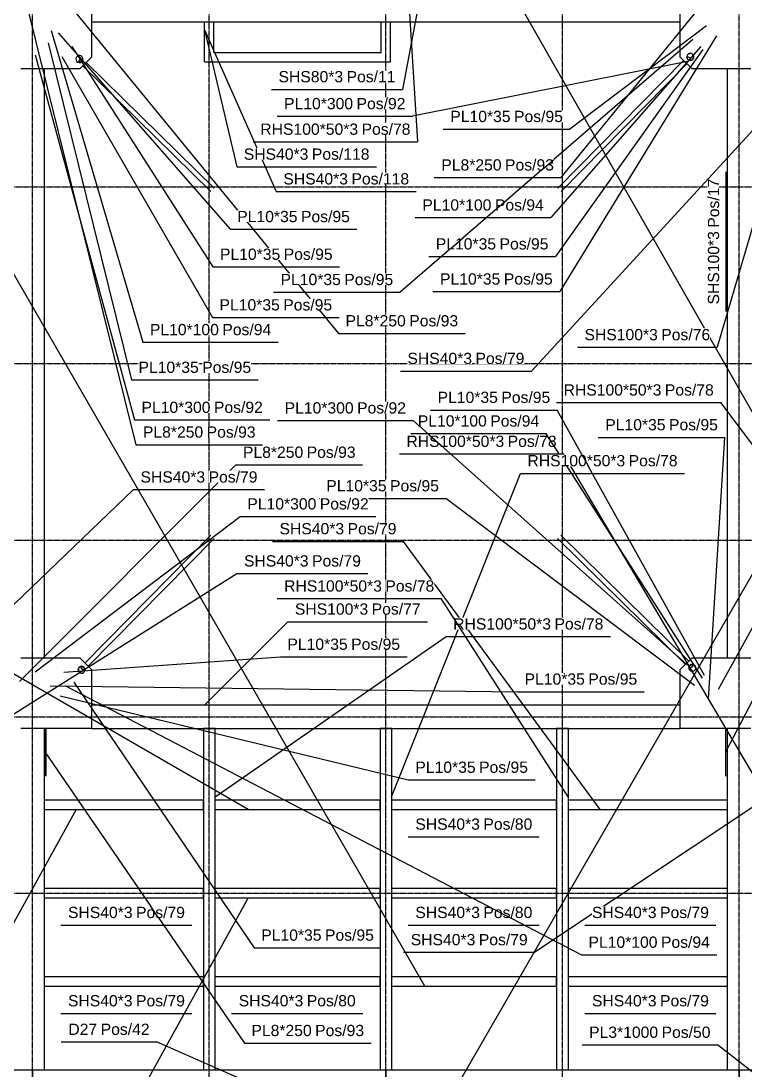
# Model space of a CAD drawing. Header units: millimetres. Extents: x -57554 to 16546, y 2142 to 98430.
# Drawn here: x -1984 to 1090, y 60922 to 65376 of the extents above; entities that cross this region are included whole.
import ezdxf

# ---------------------------------------------------------------- set-up
doc = ezdxf.new("R2010")
doc.units = ezdxf.units.MM
doc.linetypes.add('DXK_LINE_DOT3', pattern=[5.9187, 2.979, -0.9799, 0.9799, -0.9799])
doc.layers.add('S-Z2-A_TEXTUAL_ANNOTATION', color=7, linetype='Continuous')
doc.styles.add('Arial', font='ARIAL.TTF', dxfattribs={"height": 0.2})

msp = doc.modelspace()

# ---------------------------------------------------------------- linework, layer by layer
at = {"color": 1, "linetype": 'DXK_LINE_DOT3'}
for p, q in [((-1934.8, 57422.3), (-1934.8, 70422.3)), ((-1184.8, 57422.3), (-1184.8, 70422.3)), ((-434.8, 57422.3), (-434.8, 70422.3)), ((315.2, 57422.3), (315.2, 70422.3)), ((1065.2, 57422.3), (1065.2, 70422.3)), ((-6934.8, 64672.3), (15065.2, 64672.3)), ((-6934.8, 63922.3), (15065.2, 63922.3)), ((-6934.8, 63172.3), (15065.2, 63172.3)), ((-6934.8, 62422.3), (15065.2, 62422.3)), ((-6934.8, 61672.3), (15065.2, 61672.3)), ((-6934.8, 60922.3), (15065.2, 60922.3))]:
    msp.add_line(p, q, dxfattribs=at)
at = {"color": 2, "linetype": 'Continuous'}
for p, q in [((-1684.8, 65472.3), (-1684.8, 65222.3)), ((815.2, 65222.3), (815.2, 65472.3)), ((-1684.8, 65372.3), (815.2, 65372.3)), ((-1204.8, 65202.3), (-1204.8, 65372.3)), ((-1164.8, 65242.3), (-1164.8, 65372.3)), ((-454.8, 65242.3), (-454.8, 65372.3)), ((-414.8, 65202.3), (-414.8, 65372.3)), ((-1750.2, 65212.4), (-1748.3, 65210.6)), ((-1738.7, 65229), (-1734.5, 65225.1)), ((-1737.1, 65205.9), (-1733.3, 65212.1)), ((-1684.8, 65222.3), (-1734.8, 65172.3)), ((-1733.3, 65212.1), (-1727.2, 65216)), ((-1727.2, 65216), (-1722.4, 65215.4)), ((-1722.1, 65210.2), (-1725.6, 65204.5)), ((-1722.4, 65215.4), (-1721.8, 65211.1)), ((-1722.4, 65215.4), (-1721.1, 65214.1)), ((-1164.8, 65242.3), (-454.8, 65242.3)), ((294.7, 64665.6), (828.9, 65208.5)), ((865.2, 65172.3), (815.2, 65222.3)), ((842.8, 65222.7), (844, 65223.9)), ((843.6, 65219.9), (844, 65223.9)), ((844, 65223.9), (848.8, 65224.6)), ((847.4, 65213.1), (844, 65218.4)), ((853, 65209.6), (847.4, 65213.1)), ((848.8, 65224.6), (854.9, 65220.7)), ((853.4, 65235.7), (855.3, 65237.7)), ((858.3, 65209.9), (854, 65209.3)), ((854.9, 65220.7), (858.9, 65214.6)), ((856.9, 65208.5), (858.3, 65209.9)), ((858.9, 65214.6), (858.3, 65209.9)), ((867.9, 65221.9), (871.9, 65226.1)), ((-1734.8, 65172.3), (-1984.8, 65172.3)), ((-1884.8, 62672.3), (-1884.8, 65172.3)), ((-1736.5, 65201.2), (-1737.1, 65205.9)), ((-1732.5, 65200.7), (-1736.5, 65201.2)), ((-1736.5, 65201.2), (-1735.2, 65200)), ((-1725.6, 65204.5), (-1730.9, 65201.1)), ((-1721.1, 65186.1), (-1178.2, 64651.9)), ((-1706.9, 65200.2), (-1164.1, 64666.1)), ((-1204.8, 65202.3), (-414.8, 65202.3)), ((309, 64651.6), (843.1, 65194.4)), ((1115.2, 65172.3), (865.2, 65172.3)), ((1015.2, 62672.3), (1015.2, 65172.3)), ((-1712.7, 62650.2), (-1178.7, 63193)), ((-1698.6, 62636.1), (-1164.4, 63179)), ((294.5, 63178.5), (837.3, 62644.4)), ((308.5, 63192.7), (851.4, 62658.5)), ((-1984.8, 62672.3), (-1734.8, 62672.3)), ((-1734.8, 62672.3), (-1684.8, 62622.3)), ((815.2, 62622.3), (865.2, 62672.3)), ((865.2, 62672.3), (1115.2, 62672.3)), ((-1728.6, 62629.9), (-1728, 62634.7)), ((-1724.6, 62623.9), (-1728.6, 62629.9)), ((-1728, 62634.7), (-1726.6, 62636.1)), ((-1728, 62634.7), (-1723.7, 62635.3)), ((-1722.7, 62635), (-1717.1, 62631.5)), ((-1717.1, 62631.5), (-1713.7, 62626.2)), ((851.4, 62630.5), (852.7, 62629.2)), ((852.7, 62629.2), (852.2, 62633.5)), ((852.4, 62634.4), (855.9, 62640)), ((857.5, 62628.6), (852.7, 62629.2)), ((855.9, 62640), (861.2, 62643.5)), ((863.6, 62632.5), (857.5, 62628.6)), ((862.8, 62643.9), (866.8, 62643.4)), ((867.4, 62638.7), (863.6, 62632.5)), ((865.5, 62644.6), (866.8, 62643.4)), ((866.8, 62643.4), (867.4, 62638.7)), ((878.6, 62634), (880.5, 62632.2)), ((-1741.6, 62618.5), (-1737.6, 62622.6)), ((-1725, 62606.9), (-1723.1, 62608.9)), ((-1718.5, 62620), (-1724.6, 62623.9)), ((-1713.7, 62620.7), (-1718.5, 62620)), ((-1713.3, 62624.7), (-1713.7, 62620.7)), ((-1713.7, 62620.7), (-1712.5, 62621.9)), ((-1684.8, 62622.3), (-1684.8, 62372.3)), ((815.2, 62372.3), (815.2, 62622.3)), ((864.8, 62619.5), (869, 62615.6)), ((-1684.8, 62472.3), (815.2, 62472.3)), ((-1684.8, 62372.3), (-1984.8, 62372.3)), ((-1884.8, 60922.3), (-1884.8, 62372.3)), ((-1884.8, 62372.3), (-1884.8, 62172.3)), ((-1876.8, 62172.3), (-1876.8, 62372.3)), ((-1684.8, 62372.3), (815.2, 62372.3)), ((-1159.8, 62372.3), (-1209.8, 62372.3)), ((-1209.8, 62372.3), (-1209.8, 60922.3)), ((-1159.8, 60922.3), (-1159.8, 62372.3)), ((-409.8, 62372.3), (-459.8, 62372.3)), ((-459.8, 62372.3), (-459.8, 60922.3)), ((-409.8, 60922.3), (-409.8, 62372.3)), ((340.2, 62372.3), (290.2, 62372.3)), ((290.2, 62372.3), (290.2, 60922.3)), ((340.2, 60922.3), (340.2, 62372.3)), ((1115.2, 62372.3), (815.2, 62372.3)), ((1007.2, 62372.3), (1007.2, 62172.3)), ((1015.2, 60922.3), (1015.2, 62372.3)), ((1015.2, 62172.3), (1015.2, 62372.3)), ((-1884.8, 62172.3), (-1876.8, 62172.3)), ((1007.2, 62172.3), (1015.2, 62172.3)), ((-1209.8, 62067.3), (-1884.8, 62067.3)), ((-1884.8, 62027.3), (-1884.8, 62067.3)), ((-1209.8, 62027.3), (-1209.8, 62067.3)), ((-459.8, 62067.3), (-1159.8, 62067.3)), ((-1159.8, 62027.3), (-1159.8, 62067.3)), ((-459.8, 62027.3), (-459.8, 62067.3)), ((290.2, 62067.3), (-409.8, 62067.3)), ((-409.8, 62027.3), (-409.8, 62067.3)), ((290.2, 62027.3), (290.2, 62067.3)), ((1015.2, 62067.3), (340.2, 62067.3)), ((340.2, 62027.3), (340.2, 62067.3)), ((1015.2, 62027.3), (1015.2, 62067.3)), ((-1209.8, 62027.3), (-1884.8, 62027.3)), ((-459.8, 62027.3), (-1159.8, 62027.3)), ((290.2, 62027.3), (-409.8, 62027.3)), ((1015.2, 62027.3), (340.2, 62027.3)), ((-1209.8, 61692.3), (-1884.8, 61692.3)), ((-1884.8, 61652.3), (-1884.8, 61692.3)), ((-1209.8, 61652.3), (-1209.8, 61692.3)), ((-459.8, 61692.3), (-1159.8, 61692.3)), ((-1159.8, 61652.3), (-1159.8, 61692.3)), ((-459.8, 61652.3), (-459.8, 61692.3)), ((290.2, 61692.3), (-409.8, 61692.3)), ((-409.8, 61652.3), (-409.8, 61692.3)), ((290.2, 61652.3), (290.2, 61692.3)), ((1015.2, 61692.3), (340.2, 61692.3)), ((340.2, 61652.3), (340.2, 61692.3)), ((1015.2, 61652.3), (1015.2, 61692.3)), ((-1209.8, 61652.3), (-1884.8, 61652.3)), ((-459.8, 61652.3), (-1159.8, 61652.3)), ((290.2, 61652.3), (-409.8, 61652.3)), ((1015.2, 61652.3), (340.2, 61652.3)), ((-1209.8, 61317.3), (-1884.8, 61317.3)), ((-1884.8, 61277.3), (-1884.8, 61317.3)), ((-1209.8, 61277.3), (-1209.8, 61317.3)), ((-459.8, 61317.3), (-1159.8, 61317.3)), ((-1159.8, 61277.3), (-1159.8, 61317.3)), ((-459.8, 61277.3), (-459.8, 61317.3)), ((290.2, 61317.3), (-409.8, 61317.3)), ((-409.8, 61277.3), (-409.8, 61317.3)), ((290.2, 61277.3), (290.2, 61317.3)), ((1015.2, 61317.3), (340.2, 61317.3)), ((340.2, 61277.3), (340.2, 61317.3)), ((1015.2, 61277.3), (1015.2, 61317.3)), ((-1209.8, 61277.3), (-1884.8, 61277.3)), ((-459.8, 61277.3), (-1159.8, 61277.3)), ((290.2, 61277.3), (-409.8, 61277.3)), ((1015.2, 61277.3), (340.2, 61277.3)), ((-3434.8, 60922.3), (-1934.8, 60922.3)), ((-1934.8, 60922.3), (-1934.8, 59922.3)), ((-1934.8, 60922.3), (-434.8, 60922.3)), ((-1934.8, 59922.3), (-1934.8, 60922.3)), ((-434.8, 60922.3), (-434.8, 59922.3)), ((-434.8, 60922.3), (1065.2, 60922.3)), ((-434.8, 59922.3), (-434.8, 60922.3)), ((1065.2, 60922.3), (1065.2, 59922.3)), ((1065.2, 60922.3), (2565.2, 60922.3)), ((1065.2, 59922.3), (1065.2, 60922.3))]:
    msp.add_line(p, q, dxfattribs=at)
for centre, start, end in [((-1735.9, 65214.8), 60, 240), ((-1735.9, 65214.8), 240, 60), ((857.6, 65223.3), 150, 330), ((857.6, 65223.3), 330, 150), ((-1727.3, 62621.3), 150, 330), ((-1727.3, 62621.3), 330, 150), ((866.2, 62629.8), 60, 240), ((866.2, 62629.8), 240, 60)]:
    msp.add_arc(centre, 15, start, end, dxfattribs=at)
at = {"layer": 'S-Z2-A_TEXTUAL_ANNOTATION'}
for p, q in [((28.6, 67184.4), (-364.2, 65085.9)), ((-1883, 65572), (-636.2, 64049.4)), ((1405.4, 65471.8), (972, 63990.6)), ((926.6, 65356), (346.8, 64917)), ((-1856.2, 65335.6), (-1466.9, 64012)), ((-1826.1, 65326.2), (-1096, 64492)), ((-1204.4, 65338), (-900.2, 64652)), ((-1204.4, 65338), (-1068.2, 64757)), ((-1868.5, 65283.7), (-1515.3, 63852)), ((-1767.8, 65267.8), (-1169.3, 64332)), ((-1810.2, 65225.4), (-1171.2, 64117)), ((846.3, 65203.5), (-321.9, 64971.5)), ((-920.8, 65085.9), (-364.2, 65085.9)), ((-897.1, 64971.5), (-321.9, 64971.5)), ((-191.3, 64917), (346.8, 64917)), ((-998.1, 64863), (-300.7, 64863)), ((-1068.2, 64757), (-474.5, 64757)), ((1010.2, 64142.3), (1010.2, 64735.9)), ((-229.5, 64711.2), (308.6, 64711.2)), ((-900.2, 64652), (-306.5, 64652)), ((-309.8, 64541.1), (265.4, 64541.1)), ((-1096, 64492), (-557.9, 64492)), ((-252.9, 64375.9), (285.2, 64375.9)), ((-1169.3, 64332), (-631.1, 64332)), ((-912.1, 64224.7), (-373.9, 64224.7)), ((-234.8, 64227), (303.4, 64227)), ((-1171.2, 64117), (-633.1, 64117)), ((-1466.9, 64012), (-891.7, 64012)), ((-636.2, 64049.4), (-98.1, 64049.4)), ((378.4, 63990.6), (972, 63990.6)), ((-373.4, 63889.6), (183.2, 63889.6)), ((-1515.3, 63852), (-977.2, 63852)), ((289.8, 63755.8), (987.2, 63755.8)), ((1009, 62272.5), (1778.7, 63758.3)), ((-1502.6, 63682), (-927.4, 63682)), ((466.7, 63608), (1004.8, 63608)), ((934.6, 62496.6), (1004.8, 63608)), ((-377.6, 63537.7), (319.9, 63537.7)), ((1408.4, 61696.8), (319.9, 63537.7)), ((-1991, 62572), (-1071.7, 63491.3)), ((-1071.7, 63491.3), (-533.6, 63491.3)), ((136.2, 63455.4), (833.6, 63455.4)), ((-2704.4, 62237), (-1506.8, 63386.3)), ((-1506.8, 63386.3), (-950.2, 63386.3)), ((-717.9, 63348.9), (-179.7, 63348.9)), ((876.3, 62555), (-179.7, 63348.9)), ((-1053.2, 63272.1), (-478, 63272.1)), ((-916.6, 63166.5), (-360, 63166.5)), ((475.4, 62027.8), (-360, 63166.5)), ((-2329.4, 62237), (-1067.5, 63029.9)), ((-1067.5, 63029.9), (-510.9, 63029.9)), ((-1204.8, 62471.8), (-851.2, 62825.4)), ((-851.2, 62825.4), (-257.6, 62825.4)), ((-1160.3, 62082), (-179, 62762.3)), ((-179, 62762.3), (518.4, 62762.3)), ((-1802.2, 62611.2), (-883, 62676.1)), ((-883, 62676.1), (-344.8, 62676.1)), ((-1860.5, 62552.9), (124.1, 62528.2)), ((-1759.8, 62568.8), (-994, 61441.1)), ((-1818.1, 62510.4), (-339.7, 62153.8)), ((124.1, 62528.2), (662.3, 62528.2)), ((-339.7, 62153.8), (198.4, 62153.8)), ((-339.8, 61912.3), (216.7, 61912.3)), ((-1814.8, 61537.3), (-1258.3, 61537.3)), ((-339.8, 61537.3), (216.7, 61537.3)), ((410.2, 61537.3), (966.7, 61537.3)), ((-994, 61441.1), (-455.9, 61441.1)), ((-359.4, 61421.8), (197.1, 61421.8)), ((395.5, 61411.1), (970.7, 61411.1)), ((-1814.8, 61162.3), (-1258.3, 61162.3)), ((-1089.8, 61162.3), (-533.3, 61162.3)), ((410.2, 61162.3), (966.7, 61162.3)), ((-1813.1, 61041.2), (-1408.3, 61041.2)), ((-280.9, 60546.3), (-1408.3, 61041.2)), ((-1035.8, 61036.1), (-497.6, 61036.1)), ((398.1, 61028.6), (973.3, 61028.6)), ((1367.3, 60720.7), (973.3, 61028.6))]:
    msp.add_line(p, q, dxfattribs=at)

# ---------------------------------------------------------------- wipeouts: each hides what was drawn before it
for points in [[(-572.1, 63709.5), (-572.1, 63759.5), (-864.8, 63759.5), (-864.8, 63709.5)], [(-786.1, 63521.3), (-786.1, 63571.3), (-1041.7, 63571.3), (-1041.7, 63521.3)], [(-612.5, 63196.5), (-612.5, 63246.5), (-886.6, 63246.5), (-886.6, 63196.5)], [(-510.1, 62855.4), (-510.1, 62905.4), (-821.2, 62905.4), (-821.2, 62855.4)], [(-35.7, 61942.3), (-35.7, 61992.3), (-309.8, 61992.3), (-309.8, 61942.3)], [(-708.4, 61471.1), (-708.4, 61521.1), (-964, 61521.1), (-964, 61471.1)], [(-1660.8, 61071.2), (-1660.8, 61121.2), (-1783.1, 61121.2), (-1783.1, 61071.2)], [(-750.1, 61066.1), (-750.1, 61116.1), (-1005.8, 61116.1), (-1005.8, 61066.1)]]:
    msp.add_wipeout(points).dxf.layer = 'S-Z2-A_TEXTUAL_ANNOTATION'

# ---------------------------------------------------------------- next in the draw order: linework, layer by layer
msp.add_line((-1496.5, 63577), (-958.3, 63577), dxfattribs=at)

# ---------------------------------------------------------------- next in the draw order: wipeouts: each hides what was drawn before it
for points in [[(-616.7, 65115.9), (-616.7, 65165.9), (-890.8, 65165.9), (-890.8, 65115.9)], [(-574.4, 65001.5), (-574.4, 65051.5), (-867.1, 65051.5), (-867.1, 65001.5)], [(-553.1, 64893), (-553.1, 64943), (-968.1, 64943), (-968.1, 64893)], [(-764.1, 64787), (-764.1, 64837), (-1038.2, 64837), (-1038.2, 64787)], [(-596, 64682), (-596, 64732), (-870.2, 64732), (-870.2, 64682)], [(-810.4, 64522), (-810.4, 64572), (-1066, 64572), (-1066, 64522)], [(-883.6, 64362), (-883.6, 64412), (-1139.3, 64412), (-1139.3, 64362)], [(-350.5, 64079.4), (-350.5, 64129.4), (-606.2, 64129.4), (-606.2, 64079.4)], [(-349.6, 63709.5), (-349.6, 63759.5), (-557.1, 63759.5), (-557.1, 63709.5)], [(-563.6, 63521.3), (-563.6, 63571.3), (-771.1, 63571.3), (-771.1, 63521.3)], [(-1202.7, 63416.3), (-1202.7, 63466.3), (-1476.8, 63466.3), (-1476.8, 63416.3)], [(-432.2, 63378.9), (-432.2, 63428.9), (-687.9, 63428.9), (-687.9, 63378.9)], [(-390, 63196.5), (-390, 63246.5), (-597.5, 63246.5), (-597.5, 63196.5)], [(-452, 62953.4), (-452, 63003.4), (-867, 63003.4), (-867, 62953.4)], [(186.7, 61942.3), (186.7, 61992.3), (-20.7, 61992.3), (-20.7, 61942.3)], [(-1510.7, 61567.3), (-1510.7, 61617.3), (-1784.8, 61617.3), (-1784.8, 61567.3)], [(-485.9, 61471.1), (-485.9, 61521.1), (-693.4, 61521.1), (-693.4, 61471.1)], [(-1438.3, 61071.2), (-1438.3, 61121.2), (-1645.8, 61121.2), (-1645.8, 61071.2)], [(-527.6, 61066.1), (-527.6, 61116.1), (-735.1, 61116.1), (-735.1, 61066.1)]]:
    msp.add_wipeout(points).dxf.layer = 'S-Z2-A_TEXTUAL_ANNOTATION'

# ---------------------------------------------------------------- next in the draw order: linework, layer by layer
for p, q in [((-269.6, 66152.8), (4880.4, 57123)), ((1420.6, 62237), (197.1, 61421.8)), ((-1749.6, 62027.8), (-3224.6, 59363.1))]:
    msp.add_line(p, q, dxfattribs=at)

# ---------------------------------------------------------------- next in the draw order: texts
at = {"layer": 'S-Z2-A_TEXTUAL_ANNOTATION', "style": 'Arial'}
for s, p in [('PL10*300', (-864.8, 63709.5)), ('Pos/92', (-557.1, 63709.5)), ('PL8*250', (-1041.7, 63521.3)), ('Pos/93', (-771.1, 63521.3)), ('SHS40*3', (-886.6, 63196.5)), ('Pos/79', (-597.5, 63196.5)), ('SHS40*3', (-309.8, 61942.3)), ('Pos/80', (-20.7, 61942.3)), ('PL10*35', (-964, 61471.1)), ('Pos/95', (-693.4, 61471.1)), ('D27', (-1783.1, 61071.2)), ('Pos/42', (-1645.8, 61071.2)), ('PL8*250', (-1005.8, 61066.1)), ('Pos/93', (-735.1, 61066.1))]:
    msp.add_text(s, height=47.75, dxfattribs=at).set_placement(p)

# ---------------------------------------------------------------- next in the draw order: wipeouts: each hides what was drawn before it
for points in [[(-330.7, 64893), (-330.7, 64943), (-538.1, 64943), (-538.1, 64893)], [(-504.5, 64787), (-504.5, 64837), (-749.1, 64837), (-749.1, 64787)], [(-336.5, 64682), (-336.5, 64732), (-581, 64732), (-581, 64682)], [(-587.9, 64522), (-587.9, 64572), (-795.4, 64572), (-795.4, 64522)], [(-661.1, 64362), (-661.1, 64412), (-868.6, 64412), (-868.6, 64362)], [(-980.2, 63416.3), (-980.2, 63466.3), (-1187.7, 63466.3), (-1187.7, 63416.3)], [(-1288.3, 61567.3), (-1288.3, 61617.3), (-1495.7, 61617.3), (-1495.7, 61567.3)]]:
    msp.add_wipeout(points).dxf.layer = 'S-Z2-A_TEXTUAL_ANNOTATION'

# ---------------------------------------------------------------- next in the draw order: linework, layer by layer
at = {"layer": 'S-Z2-A_TEXTUAL_ANNOTATION'}
for p, q in [((-410.3, 66632), (-300.7, 64863)), ((-1019.6, 62027.8), (-4959.9, 64302.8)), ((-1883, 62272.5), (-1035.8, 61036.1)), ((-1019.6, 61652.8), (-2494.6, 58988.1))]:
    msp.add_line(p, q, dxfattribs=at)

# ---------------------------------------------------------------- next in the draw order: texts
at = {"layer": 'S-Z2-A_TEXTUAL_ANNOTATION', "style": 'Arial'}
for s, height, p in [('RHS100*50*3', 47.754, (-968.1, 64893)), ('Pos/78', 47.75, (-538.1, 64893)), ('SHS40*3', 47.75, (-1038.2, 64787)), ('Pos/118', 47.75, (-749.1, 64787)), ('SHS40*3', 47.75, (-870.2, 64682)), ('Pos/118', 47.75, (-581, 64682)), ('PL10*35', 47.75, (-1066, 64522)), ('Pos/95', 47.75, (-795.4, 64522)), ('PL10*35', 47.75, (-1139.3, 64362)), ('Pos/95', 47.75, (-868.6, 64362)), ('SHS40*3', 47.75, (-1476.8, 63416.3)), ('Pos/79', 47.75, (-1187.7, 63416.3)), ('SHS40*3', 47.75, (-1784.8, 61567.3)), ('Pos/79', 47.75, (-1495.7, 61567.3))]:
    msp.add_text(s, height=height, dxfattribs=at).set_placement(p)

# ---------------------------------------------------------------- next in the draw order: wipeouts: each hides what was drawn before it
for points in [[(94.3, 64947), (94.3, 64997), (-161.3, 64997), (-161.3, 64947)], [(56.1, 64741.2), (56.1, 64791.2), (-199.5, 64791.2), (-199.5, 64741.2)], [(13, 64571.1), (13, 64621.1), (-279.8, 64621.1), (-279.8, 64571.1)], [(32.8, 64405.9), (32.8, 64455.9), (-222.9, 64455.9), (-222.9, 64405.9)], [(50.9, 64257), (50.9, 64307), (-204.8, 64307), (-204.8, 64257)], [(-128.1, 64079.4), (-128.1, 64129.4), (-335.5, 64129.4), (-335.5, 64079.4)], [(719.6, 64020.6), (719.6, 64070.6), (408.4, 64070.6), (408.4, 64020.6)], [(-6.6, 63654.1), (-6.6, 63704.1), (-299.3, 63704.1), (-299.3, 63654.1)], [(67.4, 63567.7), (67.4, 63617.7), (-347.6, 63617.7), (-347.6, 63567.7)], [(-209.7, 63378.9), (-209.7, 63428.9), (-417.2, 63428.9), (-417.2, 63378.9)], [(-35.7, 61567.3), (-35.7, 61617.3), (-309.8, 61617.3), (-309.8, 61567.3)], [(714.3, 61567.3), (714.3, 61617.3), (440.2, 61617.3), (440.2, 61567.3)], [(-55.3, 61451.8), (-55.3, 61501.8), (-329.4, 61501.8), (-329.4, 61451.8)], [(720.9, 61058.6), (720.9, 61108.6), (428.1, 61108.6), (428.1, 61058.6)]]:
    msp.add_wipeout(points).dxf.layer = 'S-Z2-A_TEXTUAL_ANNOTATION'

# ---------------------------------------------------------------- next in the draw order: linework, layer by layer
at = {"layer": 'S-Z2-A_TEXTUAL_ANNOTATION'}
for p, q in [((-894.8, 63679.5), (-319.6, 63679.5)), ((-410.3, 62082), (136.2, 63455.4))]:
    msp.add_line(p, q, dxfattribs=at)

# ---------------------------------------------------------------- next in the draw order: texts
at = {"layer": 'S-Z2-A_TEXTUAL_ANNOTATION', "style": 'Arial'}
for s, p in [('PL8*250', (-606.2, 64079.4)), ('Pos/93', (-335.5, 64079.4)), ('PL10*35', (-687.9, 63378.9)), ('Pos/95', (-417.2, 63378.9))]:
    msp.add_text(s, height=47.75, dxfattribs=at).set_placement(p)

# ---------------------------------------------------------------- next in the draw order: wipeouts: each hides what was drawn before it
for points in [[(-394.2, 65115.9), (-394.2, 65165.9), (-601.7, 65165.9), (-601.7, 65115.9)], [(-351.9, 65001.5), (-351.9, 65051.5), (-559.4, 65051.5), (-559.4, 65001.5)], [(316.8, 64947), (316.8, 64997), (109.3, 64997), (109.3, 64947)], [(278.6, 64741.2), (278.6, 64791.2), (71.1, 64791.2), (71.1, 64741.2)], [(273.4, 64257), (273.4, 64307), (65.9, 64307), (65.9, 64257)], [(-1144.2, 64042), (-1144.2, 64092), (-1436.9, 64092), (-1436.9, 64042)], [(942, 64020.6), (942, 64070.6), (734.6, 64070.6), (734.6, 64020.6)], [(-1229.7, 63882), (-1229.7, 63932), (-1485.3, 63932), (-1485.3, 63882)], [(215.9, 63654.1), (215.9, 63704.1), (8.4, 63704.1), (8.4, 63654.1)], [(289.9, 63567.7), (289.9, 63617.7), (82.4, 63617.7), (82.4, 63567.7)], [(-763.4, 63059.9), (-763.4, 63109.9), (-1037.5, 63109.9), (-1037.5, 63059.9)], [(186.7, 61567.3), (186.7, 61617.3), (-20.7, 61617.3), (-20.7, 61567.3)], [(936.7, 61567.3), (936.7, 61617.3), (729.3, 61617.3), (729.3, 61567.3)], [(167.1, 61451.8), (167.1, 61501.8), (-40.3, 61501.8), (-40.3, 61451.8)], [(-1510.7, 61192.3), (-1510.7, 61242.3), (-1784.8, 61242.3), (-1784.8, 61192.3)], [(-785.7, 61192.3), (-785.7, 61242.3), (-1059.8, 61242.3), (-1059.8, 61192.3)], [(943.3, 61058.6), (943.3, 61108.6), (735.9, 61108.6), (735.9, 61058.6)]]:
    msp.add_wipeout(points).dxf.layer = 'S-Z2-A_TEXTUAL_ANNOTATION'

# ---------------------------------------------------------------- next in the draw order: linework, layer by layer
at = {"layer": 'S-Z2-A_TEXTUAL_ANNOTATION'}
for p, q in [((-1991, 65572), (-1496.5, 63577)), ((1009, 65572), (308.6, 64711.2)), ((969, 65313.6), (303.4, 64227)), ((903, 65268.2), (265.4, 64541.1)), ((-1924.6, 65232.6), (-1502.6, 63682)), ((-245.2, 63724.4), (293, 63724.4)), ((-329.3, 63624.1), (245.9, 63624.1)), ((909.1, 62586.4), (245.9, 63624.1)), ((-1924.6, 62612), (-1053.2, 63272.1)), ((-1795.2, 62553.9), (395.5, 61411.1))]:
    msp.add_line(p, q, dxfattribs=at)

# ---------------------------------------------------------------- next in the draw order: texts
at = {"layer": 'S-Z2-A_TEXTUAL_ANNOTATION', "style": 'Arial'}
for s, height, p in [('SHS80*3', 47.75, (-890.8, 65115.9)), ('Pos/11', 47.75, (-601.7, 65115.9)), ('PL10*300', 47.75, (-867.1, 65001.5)), ('Pos/92', 47.75, (-559.4, 65001.5)), ('PL10*35', 47.75, (-161.3, 64947)), ('Pos/95', 47.75, (109.3, 64947)), ('PL8*250', 47.75, (-199.5, 64741.2)), ('Pos/93', 47.75, (71.1, 64741.2)), ('PL10*35', 47.75, (-204.8, 64257)), ('Pos/95', 47.75, (65.9, 64257)), ('SHS100*3', 47.75, (408.4, 64020.6)), ('Pos/76', 47.75, (734.6, 64020.6)), ('PL10*100', 47.75, (-299.3, 63654.1)), ('Pos/94', 47.75, (8.4, 63654.1)), ('RHS100*50*3', 47.754, (-347.6, 63567.7)), ('Pos/78', 47.75, (82.4, 63567.7)), ('SHS40*3', 47.75, (-309.8, 61567.3)), ('Pos/80', 47.75, (-20.7, 61567.3)), ('SHS40*3', 47.75, (440.2, 61567.3)), ('Pos/79', 47.75, (729.3, 61567.3)), ('SHS40*3', 47.75, (-329.4, 61451.8)), ('Pos/79', 47.75, (-40.3, 61451.8)), ('PL3*1000', 47.75, (428.1, 61058.6)), ('Pos/50', 47.75, (735.9, 61058.6))]:
    msp.add_text(s, height=height, dxfattribs=at).set_placement(p)

# ---------------------------------------------------------------- next in the draw order: wipeouts: each hides what was drawn before it
for points in [[(-921.7, 64042), (-921.7, 64092), (-1129.2, 64092), (-1129.2, 64042)], [(-1007.2, 63882), (-1007.2, 63932), (-1214.7, 63932), (-1214.7, 63882)], [(-540.9, 63059.9), (-540.9, 63109.9), (-748.4, 63109.9), (-748.4, 63059.9)], [(-1288.3, 61192.3), (-1288.3, 61242.3), (-1495.7, 61242.3), (-1495.7, 61192.3)], [(-563.3, 61192.3), (-563.3, 61242.3), (-770.7, 61242.3), (-770.7, 61192.3)]]:
    msp.add_wipeout(points).dxf.layer = 'S-Z2-A_TEXTUAL_ANNOTATION'

# ---------------------------------------------------------------- next in the draw order: texts
for s, p in [('PL10*100', (-1436.9, 64042)), ('Pos/94', (-1129.2, 64042)), ('PL10*35', (-1485.3, 63882)), ('Pos/95', (-1214.7, 63882)), ('SHS40*3', (-1037.5, 63059.9)), ('Pos/79', (-748.4, 63059.9)), ('SHS40*3', (-1784.8, 61192.3)), ('Pos/79', (-1495.7, 61192.3)), ('SHS40*3', (-1059.8, 61192.3)), ('Pos/80', (-770.7, 61192.3))]:
    msp.add_text(s, height=47.75, dxfattribs=at).set_placement(p)

# ---------------------------------------------------------------- next in the draw order: wipeouts: each hides what was drawn before it
for points in [[(980.2, 64483.5), (930.2, 64483.5), (930.2, 64172.3), (980.2, 64172.3)], [(581.1, 63485.4), (581.1, 63535.4), (166.2, 63535.4), (166.2, 63485.4)]]:
    msp.add_wipeout(points).dxf.layer = 'S-Z2-A_TEXTUAL_ANNOTATION'

# ---------------------------------------------------------------- next in the draw order: wipeouts: each hides what was drawn before it
for points in [[(980.2, 64705.9), (930.2, 64705.9), (930.2, 64498.5), (980.2, 64498.5)], [(803.6, 63485.4), (803.6, 63535.4), (596.1, 63535.4), (596.1, 63485.4)]]:
    msp.add_wipeout(points).dxf.layer = 'S-Z2-A_TEXTUAL_ANNOTATION'

# ---------------------------------------------------------------- next in the draw order: linework, layer by layer
at = {"layer": 'S-Z2-A_TEXTUAL_ANNOTATION'}
for p, q in [((910.7, 65255.2), (285.2, 64375.9)), ((1420.6, 65237), (183.2, 63889.6)), ((846.3, 62641.1), (-319.6, 63679.5))]:
    msp.add_line(p, q, dxfattribs=at)

# ---------------------------------------------------------------- next in the draw order: texts
at = {"layer": 'S-Z2-A_TEXTUAL_ANNOTATION', "style": 'Arial'}
for s, p in [('Pos/17', (980.2, 64498.5)), ('SHS100*3', (980.2, 64172.3))]:
    msp.add_text(s, height=47.75, rotation=90.0002, dxfattribs=at).set_placement(p)
for s, height, p in [('RHS100*50*3', 47.754, (166.2, 63485.4)), ('Pos/78', 47.75, (596.1, 63485.4))]:
    msp.add_text(s, height=height, dxfattribs=at).set_placement(p)

# ---------------------------------------------------------------- next in the draw order: wipeouts: each hides what was drawn before it
for points in [[(235.4, 64571.1), (235.4, 64621.1), (28, 64621.1), (28, 64571.1)], [(255.2, 64405.9), (255.2, 64455.9), (47.8, 64455.9), (47.8, 64405.9)], [(752.4, 63638), (752.4, 63688), (496.7, 63688), (496.7, 63638)], [(-229.6, 62953.4), (-229.6, 63003.4), (-437, 63003.4), (-437, 62953.4)], [(-287.6, 62855.4), (-287.6, 62905.4), (-495.1, 62905.4), (-495.1, 62855.4)]]:
    msp.add_wipeout(points).dxf.layer = 'S-Z2-A_TEXTUAL_ANNOTATION'

# ---------------------------------------------------------------- next in the draw order: linework, layer by layer
at = {"layer": 'S-Z2-A_TEXTUAL_ANNOTATION'}
for p, q in [((868.2, 65297.7), (-373.9, 64224.7)), ((-897, 62923.4), (-199.6, 62923.4))]:
    msp.add_line(p, q, dxfattribs=at)

# ---------------------------------------------------------------- next in the draw order: texts
at = {"layer": 'S-Z2-A_TEXTUAL_ANNOTATION', "style": 'Arial'}
for s, height, p in [('PL10*100', 47.75, (-279.8, 64571.1)), ('Pos/94', 47.75, (28, 64571.1)), ('PL10*35', 47.75, (-222.9, 64405.9)), ('Pos/95', 47.75, (47.8, 64405.9)), ('RHS100*50*3', 47.754, (-867, 62953.4)), ('Pos/78', 47.75, (-437, 62953.4)), ('SHS100*3', 47.75, (-821.2, 62855.4)), ('Pos/77', 47.75, (-495.1, 62855.4))]:
    msp.add_text(s, height=height, dxfattribs=at).set_placement(p)

# ---------------------------------------------------------------- next in the draw order: wipeouts: each hides what was drawn before it
msp.add_wipeout([(974.8, 63638), (974.8, 63688), (767.4, 63688), (767.4, 63638)]).dxf.layer = 'S-Z2-A_TEXTUAL_ANNOTATION'

# ---------------------------------------------------------------- next in the draw order: linework, layer by layer
at = {"layer": 'S-Z2-A_TEXTUAL_ANNOTATION'}
for p, q in [((-189, 60758.3), (1661, 63962.5)), ((1408.4, 63196.8), (987.2, 63755.8)), ((977, 62539), (1602.5, 63670.3))]:
    msp.add_line(p, q, dxfattribs=at)

# ---------------------------------------------------------------- next in the draw order: texts
at = {"layer": 'S-Z2-A_TEXTUAL_ANNOTATION', "style": 'Arial'}
for s, p in [('PL10*35', (496.7, 63638)), ('Pos/95', (767.4, 63638))]:
    msp.add_text(s, height=47.75, dxfattribs=at).set_placement(p)

# ---------------------------------------------------------------- next in the draw order: wipeouts: each hides what was drawn before it
for points in [[(-69.3, 63919.6), (-69.3, 63969.6), (-343.4, 63969.6), (-343.4, 63919.6)], [(734.7, 63785.8), (734.7, 63835.8), (319.8, 63835.8), (319.8, 63785.8)], [(40.5, 63754.4), (40.5, 63804.4), (-215.2, 63804.4), (-215.2, 63754.4)], [(266, 62792.3), (266, 62842.3), (-149, 62842.3), (-149, 62792.3)], [(718.2, 61441.1), (718.2, 61491.1), (425.5, 61491.1), (425.5, 61441.1)], [(714.3, 61192.3), (714.3, 61242.3), (440.2, 61242.3), (440.2, 61192.3)]]:
    msp.add_wipeout(points).dxf.layer = 'S-Z2-A_TEXTUAL_ANNOTATION'

# ---------------------------------------------------------------- next in the draw order: linework, layer by layer
at = {"layer": 'S-Z2-A_TEXTUAL_ANNOTATION'}
msp.add_line((-269.6, 61277.8), (-2119.6, 64482), dxfattribs=at)

# ---------------------------------------------------------------- next in the draw order: wipeouts: each hides what was drawn before it
for points in [[(153.2, 63919.6), (153.2, 63969.6), (-54.3, 63969.6), (-54.3, 63919.6)], [(957.2, 63785.8), (957.2, 63835.8), (749.7, 63835.8), (749.7, 63785.8)], [(263, 63754.4), (263, 63804.4), (55.5, 63804.4), (55.5, 63754.4)], [(488.4, 62792.3), (488.4, 62842.3), (281, 62842.3), (281, 62792.3)], [(940.7, 61441.1), (940.7, 61491.1), (733.2, 61491.1), (733.2, 61441.1)], [(936.7, 61192.3), (936.7, 61242.3), (729.3, 61242.3), (729.3, 61192.3)]]:
    msp.add_wipeout(points).dxf.layer = 'S-Z2-A_TEXTUAL_ANNOTATION'

# ---------------------------------------------------------------- next in the draw order: linework, layer by layer
msp.add_line((339.7, 62082), (-199.6, 62923.4), dxfattribs=at)

# ---------------------------------------------------------------- next in the draw order: texts
at = {"layer": 'S-Z2-A_TEXTUAL_ANNOTATION', "style": 'Arial'}
for s, height, p in [('SHS40*3', 47.75, (-343.4, 63919.6)), ('Pos/79', 47.75, (-54.3, 63919.6)), ('RHS100*50*3', 47.754, (319.8, 63785.8)), ('Pos/78', 47.75, (749.7, 63785.8)), ('PL10*35', 47.75, (-215.2, 63754.4)), ('Pos/95', 47.75, (55.5, 63754.4)), ('RHS100*50*3', 47.754, (-149, 62792.3)), ('Pos/78', 47.75, (281, 62792.3)), ('PL10*100', 47.75, (425.5, 61441.1)), ('Pos/94', 47.75, (733.2, 61441.1)), ('SHS40*3', 47.75, (440.2, 61192.3)), ('Pos/79', 47.75, (729.3, 61192.3))]:
    msp.add_text(s, height=height, dxfattribs=at).set_placement(p)

# ---------------------------------------------------------------- next in the draw order: wipeouts: each hides what was drawn before it
for points in [[(-626.4, 64254.7), (-626.4, 64304.7), (-882.1, 64304.7), (-882.1, 64254.7)], [(-885.6, 64147), (-885.6, 64197), (-1141.2, 64197), (-1141.2, 64147)], [(-1179.9, 63712), (-1179.9, 63762), (-1472.6, 63762), (-1472.6, 63712)], [(-1210.8, 63607), (-1210.8, 63657), (-1466.5, 63657), (-1466.5, 63607)], [(-730.5, 63302.1), (-730.5, 63352.1), (-1023.2, 63352.1), (-1023.2, 63302.1)], [(-597.3, 62706.1), (-597.3, 62756.1), (-853, 62756.1), (-853, 62706.1)]]:
    msp.add_wipeout(points).dxf.layer = 'S-Z2-A_TEXTUAL_ANNOTATION'

# ---------------------------------------------------------------- next in the draw order: wipeouts: each hides what was drawn before it
for points in [[(-403.9, 64254.7), (-403.9, 64304.7), (-611.4, 64304.7), (-611.4, 64254.7)], [(-663.1, 64147), (-663.1, 64197), (-870.6, 64197), (-870.6, 64147)], [(-957.4, 63712), (-957.4, 63762), (-1164.9, 63762), (-1164.9, 63712)], [(-988.3, 63607), (-988.3, 63657), (-1195.8, 63657), (-1195.8, 63607)], [(-508, 63302.1), (-508, 63352.1), (-715.5, 63352.1), (-715.5, 63302.1)], [(-374.8, 62706.1), (-374.8, 62756.1), (-582.3, 62756.1), (-582.3, 62706.1)], [(409.8, 62558.2), (409.8, 62608.2), (154.1, 62608.2), (154.1, 62558.2)], [(-54.1, 62183.8), (-54.1, 62233.8), (-309.7, 62233.8), (-309.7, 62183.8)]]:
    msp.add_wipeout(points).dxf.layer = 'S-Z2-A_TEXTUAL_ANNOTATION'

# ---------------------------------------------------------------- next in the draw order: texts
for s, p in [('PL10*35', (-882.1, 64254.7)), ('Pos/95', (-611.4, 64254.7)), ('PL10*35', (-1141.2, 64147)), ('Pos/95', (-870.6, 64147)), ('PL10*300', (-1472.6, 63712)), ('Pos/92', (-1164.9, 63712)), ('PL8*250', (-1466.5, 63607)), ('Pos/93', (-1195.8, 63607)), ('PL10*300', (-1023.2, 63302.1)), ('Pos/92', (-715.5, 63302.1)), ('PL10*35', (-853, 62706.1)), ('Pos/95', (-582.3, 62706.1))]:
    msp.add_text(s, height=47.75, dxfattribs=at).set_placement(p)

# ---------------------------------------------------------------- next in the draw order: wipeouts: each hides what was drawn before it
for points in [[(632.3, 62558.2), (632.3, 62608.2), (424.8, 62608.2), (424.8, 62558.2)], [(168.4, 62183.8), (168.4, 62233.8), (-39.1, 62233.8), (-39.1, 62183.8)]]:
    msp.add_wipeout(points).dxf.layer = 'S-Z2-A_TEXTUAL_ANNOTATION'

# ---------------------------------------------------------------- next in the draw order: linework, layer by layer
at = {"layer": 'S-Z2-A_TEXTUAL_ANNOTATION'}
msp.add_line((918.7, 62597.4), (293, 63724.4), dxfattribs=at)

# ---------------------------------------------------------------- next in the draw order: texts
at = {"layer": 'S-Z2-A_TEXTUAL_ANNOTATION', "style": 'Arial'}
for s, p in [('PL10*35', (154.1, 62558.2)), ('Pos/95', (424.8, 62558.2)), ('PL10*35', (-309.7, 62183.8)), ('Pos/95', (-39.1, 62183.8))]:
    msp.add_text(s, height=47.75, dxfattribs=at).set_placement(p)

doc.saveas('drawing.dxf')
